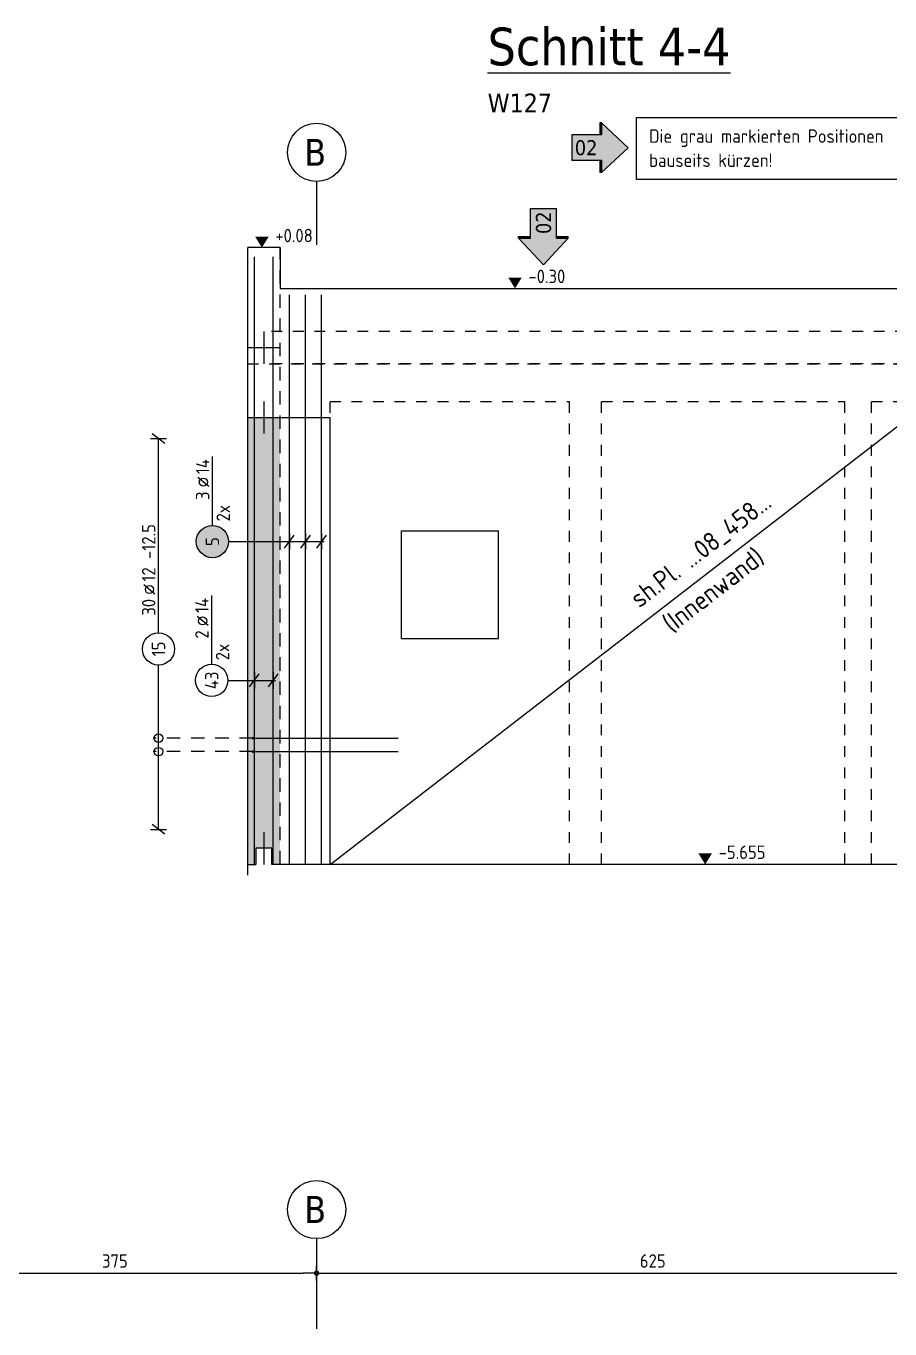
# Model space of a CAD drawing. Extents: x -0.5 to 94.3, y -7.1 to 49.1.
# Drawn here: x 16.9 to 24.93, y 14.99 to 27.1 of the extents above; entities that cross this region are included whole.
import ezdxf
from ezdxf.enums import TextEntityAlignment as Align

# ---------------------------------------------------------------- set-up
doc = ezdxf.new("R2010")
doc.units = 0
doc.header["$LTSCALE"] = 0.5
for name, pattern in [('AUSGEZOGEN', [1000.01, 1000, 0.01]), ('HIDDEN4', [0.12, 0.02, -0.1]), ('PUNKT', [0.175, 0.05, -0.125]), ('VERDECKT', [0.375, 0.25, -0.125])]:
    doc.linetypes.add(name, pattern=pattern)
for name, color, linetype in [('ACHSEN', 150, 'Continuous'), ('AFB', 7, 'Continuous'), ('AFU', 7, 'Continuous'), ('BETON', 7, 'Continuous'), ('DRUEBER', 7, 'Continuous'), ('Fugenband', 7, 'Continuous'), ('grau_hell', 7, 'Continuous'), ('grau_mittel', 7, 'Continuous'), ('HILFE', 7, 'Continuous'), ('index', 7, 'Continuous'), ('koten', 7, 'Continuous'), ('MASSE', 7, 'Continuous'), ('OBJEKT', 7, 'Continuous'), ('RND', 7, 'Continuous'), ('SFP_Achsen', 7, 'Continuous'), ('TEXT', 7, 'Continuous'), ('VERDECKT', 7, 'Continuous')]:
    doc.layers.add(name, color=color, linetype=linetype)
doc.styles.add('helv', font='tahoma.ttf')
doc.styles.add('txt', font='isocp.shx')
doc.linetypes.add('AFU_50L', pattern='A,0.75,["/",Standard,S=0.2,R=0,X=-0.01,Y=-0.1],0.07,["/",Standard,S=0.2,R=0,X=-0.01,Y=-0.1],0.75', length=1.57)
doc.linetypes.add('AFU_50M', pattern='A,0.45,["/",Standard,S=0.2,R=0,X=-0.01,Y=-0.1],0.07,["/",Standard,S=0.2,R=0,X=-0.01,Y=-0.1],0.45', length=0.97)
doc.dimstyles.new('DOT_I', dxfattribs={"dimscale": 0.5, "dimtxt": 0.25, "dimasz": 0.25, "dimexe": 0.1, "dimexo": 0.3, "dimgap": 0.1, "dimtad": 1, "dimdec": 3, "dimzin": 3, "dimtxsty": 'txt', "dimblk": 'DOT', "dimblk1": 'DOT', "dimblk2": 'DOT', "dimsah": 1, "dimcen": 0.1, "dimse1": 1, "dimse2": 1, "dimazin": 0, "dimtfac": 1, "dimtdec": 4, "dimtix": 1, "dimtmove": 2, "dimatfit": 3, "dimfxl": 0, "dimtvp": 1, "dimtolj": 1, "dimtzin": 0, "dimarcsym": 0})

# ---------------------------------------------------------------- blocks, each defined once
blk = doc.blocks.new('OKRD_O')
at = {"color": 0, "linetype": 'ByBlock'}
blk.add_solid([(-0.125, 0.202), (0.125, 0.202), (0, 0)], dxfattribs=at)
at = {"color": 0, "linetype": 'ByBlock', "style": 'txt'}
blk.add_attdef('OKRD', (0.25, 0.1), '', height=0.25, dxfattribs=at)
blk = doc.blocks.new('DOT')
at = {"layer": 'MASSE', "color": 7, "linetype": 'Continuous'}
for p, q in [((0, 0), (-1, 0)), ((0, 0.54), (0, -0.54))]:
    blk.add_line(p, q, dxfattribs=at)
at = {"layer": 'MASSE', "color": 7, "linetype": 'Continuous', "const_width": 0.2}
blk.add_lwpolyline([(-0.1, 0, 1), (0.1, 0, 1)], format="xyb", close=True, dxfattribs=at)
blk = doc.blocks.new('*D12')
at = {"layer": 'DEFPOINTS', "color": 0, "linetype": 'AUSGEZOGEN', "transparency": 16777216}
for p in [(15.846, 15.504), (19.596, 15.504), (19.596, 15.504)]:
    blk.add_point(p, dxfattribs=at)
at = {"layer": 'MASSE', "color": 0, "linetype": 'AUSGEZOGEN', "lineweight": -2, "transparency": 16777216}
blk.add_line((15.971, 15.504), (19.471, 15.504), dxfattribs=at)
at = {"layer": 'MASSE', "color": 0, "linetype": 'AUSGEZOGEN', "lineweight": -2, "transparency": 16777216, "xscale": 0.125, "yscale": 0.125, "zscale": 0.125, "rotation": 180}
blk.add_blockref('DOT', (15.846, 15.504), dxfattribs=at)
at = {"layer": 'MASSE', "color": 0, "linetype": 'AUSGEZOGEN', "lineweight": -2, "transparency": 16777216, "xscale": 0.125, "yscale": 0.125, "zscale": 0.125}
blk.add_blockref('DOT', (19.596, 15.504), dxfattribs=at)
at = {"layer": 'MASSE', "color": 0, "linetype": 'AUSGEZOGEN', "transparency": 16777216, "insert": (17.721, 15.617), "char_height": 0.125, "attachment_point": 5, "style": 'txt'}
blk.add_mtext('\\A1;375', dxfattribs=at)
blk = doc.blocks.new('*D13')
at = {"layer": 'DEFPOINTS', "color": 0, "linetype": 'AUSGEZOGEN', "transparency": 16777216}
for p in [(19.596, 15.504), (25.846, 15.504), (25.846, 15.504)]:
    blk.add_point(p, dxfattribs=at)
at = {"layer": 'MASSE', "color": 0, "linetype": 'AUSGEZOGEN', "lineweight": -2, "transparency": 16777216}
blk.add_line((19.721, 15.504), (25.721, 15.504), dxfattribs=at)
at = {"layer": 'MASSE', "color": 0, "linetype": 'AUSGEZOGEN', "lineweight": -2, "transparency": 16777216, "xscale": 0.125, "yscale": 0.125, "zscale": 0.125, "rotation": 180}
blk.add_blockref('DOT', (19.596, 15.504), dxfattribs=at)
at = {"layer": 'MASSE', "color": 0, "linetype": 'AUSGEZOGEN', "lineweight": -2, "transparency": 16777216, "xscale": 0.125, "yscale": 0.125, "zscale": 0.125}
blk.add_blockref('DOT', (25.846, 15.504), dxfattribs=at)
at = {"layer": 'MASSE', "color": 0, "linetype": 'AUSGEZOGEN', "transparency": 16777216, "insert": (22.721, 15.617), "char_height": 0.125, "attachment_point": 5, "style": 'txt'}
blk.add_mtext('\\A1;625', dxfattribs=at)
blk = doc.blocks.new('lei_gre')
at = {"layer": 'RND', "color": 7, "linetype": 'Continuous'}
for p, q in [((-0.09, -0.12), (0.09, 0.12)), ((0, 0.15), (0, -0.15))]:
    blk.add_line(p, q, dxfattribs=at)
blk = doc.blocks.new('RND_LEI')
at = {"layer": 'RND', "color": 7, "linetype": 'Continuous'}
blk.add_line((1.022, 0.066), (1.19, 0.27), dxfattribs=at)
for centre, radius in [((0, 0), 0.3), ((1.106, 0.168), 0.075)]:
    blk.add_circle(centre, radius, dxfattribs=at)
at = {"layer": 'RND', "color": 7, "linetype": 'Continuous', "style": 'txt'}
blk.add_attdef('ANZ', text='', height=0.25, dxfattribs=at).set_placement((0.931, 0.057), align=Align.RIGHT)
for tag, p in [('DUM', (1.253, 0.057)), ('ABSTD', (1.674, 0.057)), ('POSTXT', (0.374, -0.327))]:
    blk.add_attdef(tag, p, '', height=0.25, dxfattribs=at)
blk.add_attdef('POSL', text='', height=0.25, dxfattribs=at).set_placement((0, 0), align=Align.MIDDLE)
blk = doc.blocks.new('hin_ind5')
at = {"layer": 'grau_hell', "linetype": 'AUSGEZOGEN'}
h = blk.add_hatch(color=9, dxfattribs=at)
h.dxf.hatch_style = 2
h.paths.add_polyline_path([(0, 0), (0.619, -0.577), (0.619, -0.3), (1.306, -0.3), (1.306, 0.3), (0.619, 0.3), (0.619, 0.577)])
h.paths.add_polyline_path([(0.34, -0.274), (1.311, -0.274), (1.311, 0.274), (0.34, 0.274)], flags=9)
at = {"layer": 'OBJEKT', "linetype": 'AUSGEZOGEN'}
for points in [[(0.619, 0.3), (0.66, 0.3), (0.66, 0.577), (0.619, 0.577)], [(0.619, -0.577), (0.66, -0.577), (0.66, -0.3), (0.619, -0.3)]]:
    blk.add_hatch(color=1, dxfattribs=at).paths.add_polyline_path(points)
at = {"layer": 'OBJEKT', "color": 1, "linetype": 'AUSGEZOGEN'}
for p, q in [((0, 0), (0.619, 0.577)), ((0.619, 0.577), (0.619, 0.3)), ((0.619, 0.577), (0.66, 0.577)), ((0.66, 0.577), (0.66, 0.3)), ((0, 0), (0.619, -0.577)), ((0.619, 0.3), (1.306, 0.3)), ((1.306, 0.3), (1.306, -0.3)), ((0.619, -0.3), (0.619, -0.577)), ((0.619, -0.3), (1.306, -0.3)), ((0.66, -0.3), (0.66, -0.577))]:
    blk.add_line(p, q, dxfattribs=at)
at = {"layer": 'OBJEKT', "color": 7, "linetype": 'AUSGEZOGEN'}
blk.add_line((0.619, -0.577), (0.66, -0.577), dxfattribs=at)
at = {"layer": 'index', "color": 1, "linetype": 'Continuous', "style": 'helv'}
blk.add_attdef('INDEX', text='', height=0.35, rotation=360, dxfattribs=at).set_placement((1.259, 0), align=Align.MIDDLE_RIGHT)

msp = doc.modelspace()

# ---------------------------------------------------------------- hatches: boundary and pattern name
at = {"layer": 'grau_hell'}
msp.add_hatch(color=9, dxfattribs=at).paths.add_polyline_path([(18.4774, 22.3071, 1), (18.7774, 22.3071, 1)])
at = {"layer": 'grau_mittel'}
msp.add_hatch(color=61, dxfattribs=at).paths.add_polyline_path([(19.2558, 23.4606), (18.9558, 23.4606), (18.9558, 19.3056), (19.0308, 19.3056), (19.0308, 19.4556), (19.1808, 19.4556), (19.1808, 19.3056), (19.2558, 19.3056)])

# ---------------------------------------------------------------- linework, layer by layer
at = {"layer": 'ACHSEN', "color": 140, "linetype": 'AUSGEZOGEN'}
for p, q in [((19.5958, 25.6556), (19.5958, 25.0662)), ((19.5958, 15.825), (19.5958, 14.9851))]:
    msp.add_line(p, q, dxfattribs=at)
at = {"layer": 'AFB', "color": 1, "linetype": 'AUSGEZOGEN'}
for p, q in [((19.1058, 24.2606), (19.1058, 23.9606)), ((19.1058, 23.6106), (19.1058, 23.3106))]:
    msp.add_line(p, q, dxfattribs=at)
at = {"layer": 'AFU', "color": 8, "linetype": 'AFU_50M'}
msp.add_line((18.9558, 24.1106), (19.2558, 24.1106), dxfattribs=at)
at = {"layer": 'AFU', "color": 8, "linetype": 'AFU_50L'}
for p, q in [((18.9558, 23.4606), (19.7208, 23.4606)), ((19.7208, 19.3056), (19.7208, 23.4606)), ((26.7258, 19.3056), (19.7208, 19.3056))]:
    msp.add_line(p, q, dxfattribs=at)
at = {"layer": 'AFU', "color": 1, "linetype": 'AUSGEZOGEN'}
msp.add_line((19.1058, 19.6056), (19.1058, 19.3056), dxfattribs=at)
at = {"layer": 'AFU', "color": 8, "linetype": 'AUSGEZOGEN'}
for p, q in [((19.1808, 19.4556), (19.0308, 19.4556)), ((19.0308, 19.4556), (19.0308, 19.3056)), ((19.1808, 19.3056), (19.1808, 19.4556)), ((18.9558, 19.3056), (19.0308, 19.3056)), ((19.7208, 19.3056), (19.1808, 19.3056))]:
    msp.add_line(p, q, dxfattribs=at)
at = {"layer": 'BETON', "color": 6, "linetype": 'AUSGEZOGEN'}
for p, q in [((18.9558, 19.2056), (18.9558, 25.0406)), ((19.2558, 25.0406), (18.9558, 25.0406)), ((19.2558, 25.0406), (19.2558, 24.6606)), ((19.2558, 24.6606), (27.0258, 24.6606))]:
    msp.add_line(p, q, dxfattribs=at)
at = {"layer": 'BETON', "color": 1, "linetype": 'AUSGEZOGEN'}
for p, q in [((20.3858, 21.4056), (20.3858, 22.4056)), ((20.3858, 22.4056), (21.2858, 22.4056)), ((21.2858, 21.4056), (21.2858, 22.4056)), ((20.3858, 21.4056), (21.2858, 21.4056))]:
    msp.add_line(p, q, dxfattribs=at)
at = {"layer": 'DRUEBER', "color": 7, "linetype": 'PUNKT'}
for p, q in [((18.9558, 23.9606), (27.0258, 23.9606)), ((19.7208, 19.3056), (19.7208, 23.6106)), ((19.7208, 23.6106), (21.9458, 23.6106)), ((21.9458, 19.3056), (21.9458, 23.6106)), ((22.2458, 19.3056), (22.2458, 23.6106)), ((22.2458, 23.6106), (24.5058, 23.6106)), ((24.5058, 19.3056), (24.5058, 23.6106)), ((24.7558, 19.3056), (24.7558, 23.6106)), ((24.7558, 23.6106), (29.1458, 23.6106))]:
    msp.add_line(p, q, dxfattribs=at)
at = {"layer": 'Fugenband', "color": 102, "linetype": 'HIDDEN4'}
for p, q in [((26.8758, 24.2606), (19.1058, 24.2606)), ((26.8758, 23.9606), (19.1058, 23.9606))]:
    msp.add_line(p, q, dxfattribs=at)
at = {"layer": 'HILFE', "color": 102, "linetype": 'AUSGEZOGEN'}
msp.add_line((19.7208, 19.3056), (25.6125, 23.8558), dxfattribs=at)
at = {"layer": 'RND', "color": 7, "linetype": 'AUSGEZOGEN'}
for p, q in [((18.1261, 21.4585), (18.1261, 23.2652)), ((18.6274, 22.4571), (18.6274, 23.0971)), ((18.6206, 21.1662), (18.6206, 21.8062)), ((18.1261, 19.6311), (18.1261, 21.1585))]:
    msp.add_line(p, q, dxfattribs=at)
at = {"layer": 'RND', "color": 102, "linetype": 'AUSGEZOGEN'}
for p, q in [((18.7774, 22.3071), (19.665, 22.3071)), ((18.7706, 21.0162), (19.2128, 21.0162))]:
    msp.add_line(p, q, dxfattribs=at)
at = {"layer": 'RND', "color": 102, "linetype": 'VERDECKT'}
for p, q in [((19.0036, 20.4786), (18.0761, 20.4786)), ((19.0036, 20.3536), (18.0761, 20.3536))]:
    msp.add_line(p, q, dxfattribs=at)
at = {"layer": 'RND', "color": 1, "linetype": 'AUSGEZOGEN'}
msp.add_lwpolyline([(22.5714, 26.2494), (25.1025, 26.2494), (25.1025, 25.6732), (22.5714, 25.6732)], close=True, dxfattribs=at)
for points in [[(19.0186, 19.3056), (19.0186, 24.9556)], [(19.193, 19.3056), (19.193, 24.9556)], [(19.343, 19.3056), (19.343, 24.6006)], [(19.493, 19.3056), (19.493, 24.6006)], [(19.643, 19.3056), (19.643, 24.6006)], [(19.0036, 20.4786), (20.3536, 20.4786)], [(19.0036, 20.3536), (20.3536, 20.3536)]]:
    msp.add_lwpolyline(points, dxfattribs=at)
at = {"layer": 'RND', "color": 7, "linetype": 'AUSGEZOGEN', "const_width": 0.0125}
for points in [[(18.9974, 20.4786, 1), (19.0099, 20.4786, 1)], [(18.9974, 20.3536, 1), (19.0099, 20.3536, 1)]]:
    msp.add_lwpolyline(points, format="xyb", close=True, dxfattribs=at)
at = {"layer": 'RND', "color": 7, "linetype": 'AUSGEZOGEN'}
for centre in [(18.1261, 20.4786), (18.1261, 20.3536)]:
    msp.add_circle(centre, 0.04, dxfattribs=at)
at = {"layer": 'SFP_Achsen', "color": 7, "linetype": 'AUSGEZOGEN'}
for centre in [(19.5958, 25.9261), (19.5958, 16.0954)]:
    msp.add_circle(centre, 0.2705, dxfattribs=at)
at = {"layer": 'VERDECKT', "color": 7, "linetype": 'VERDECKT'}
msp.add_line((19.2558, 19.3056), (19.2558, 25.0406), dxfattribs=at)

# ---------------------------------------------------------------- block references
at = {"layer": 'index', "color": 7, "linetype": 'AUSGEZOGEN'}
ref = msp.add_blockref('hin_ind5', (22.4923, 25.9699), dxfattribs=dict(at, xscale=-0.4, yscale=0.4, zscale=0.4))
ref.add_attrib('INDEX', '02', dxfattribs={"color": 1, "linetype": 'Continuous', "height": 0.14, "rotation": 360, "style": 'helv'}).set_placement((22.2066, 25.9699), align=Align.MIDDLE_RIGHT)
ref = msp.add_blockref('hin_ind5', (21.7049, 24.8805), dxfattribs=dict(at, xscale=0.4, yscale=0.4, zscale=0.4, rotation=90.00000000000001))
ref.add_attrib('INDEX', '02', dxfattribs={"color": 1, "linetype": 'Continuous', "height": 0.14, "rotation": 90, "style": 'helv'}).set_placement((21.7049, 25.3772), align=Align.MIDDLE_RIGHT)
at = {"layer": 'koten', "color": 7, "linetype": 'PUNKT', "xscale": 0.5, "yscale": 0.5, "zscale": 0.5}
msp.add_blockref('OKRD_O', (19.0876, 25.0406), dxfattribs=at).add_auto_attribs({'OKRD': '+0.08'})
at = {"layer": 'koten', "color": 7, "linetype": 'AUSGEZOGEN', "xscale": 0.5, "yscale": 0.5, "zscale": 0.5}
for p, values in [((21.4405, 24.6606), {'OKRD': '-0.30'}), ((23.2085, 19.3056), {'OKRD': '-5.655'})]:
    msp.add_blockref('OKRD_O', p, dxfattribs=at).add_auto_attribs(values)
at = {"layer": 'RND', "color": 7, "linetype": 'AUSGEZOGEN', "xscale": 0.5, "yscale": 0.5, "zscale": 0.5, "rotation": 90}
for p in [(18.1261, 23.2652), (18.1261, 19.6311)]:
    msp.add_blockref('lei_gre', p, dxfattribs=at)
for p, values in [((18.6274, 22.3071), {'POSL': '5', 'DUM': '14', 'ANZ': '3', 'POSTXT': '2x'}), ((18.1261, 21.3085), {'POSL': '15', 'DUM': '12', 'ANZ': '30', 'ABSTD': '-12.5'}), ((18.6206, 21.0162), {'POSL': '43', 'DUM': '14', 'ANZ': '2', 'POSTXT': '2x'})]:
    msp.add_blockref('RND_LEI', p, dxfattribs=at).add_auto_attribs(values)
at = {"layer": 'RND', "color": 7, "linetype": 'AUSGEZOGEN', "xscale": 0.5, "yscale": 0.5, "zscale": 0.5}
for p in [(19.343, 22.3071), (19.493, 22.3071), (19.643, 22.3071), (19.0186, 21.0162), (19.193, 21.0162)]:
    msp.add_blockref('lei_gre', p, dxfattribs=at)

# ---------------------------------------------------------------- texts
at = {"layer": 'SFP_Achsen', "color": 6, "linetype": 'AUSGEZOGEN', "style": 'helv'}
for p in [(19.4817, 25.8017), (19.4817, 15.9711)]:
    msp.add_text('B', height=0.25, dxfattribs=at).set_placement(p)
at = {"layer": 'TEXT', "color": 5, "linetype": 'AUSGEZOGEN', "style": 'helv'}
msp.add_text('%%USchnitt 4-4', height=0.35, dxfattribs=at).set_placement((21.1862, 26.7361))
at = {"layer": 'TEXT', "color": 1, "linetype": 'AUSGEZOGEN', "style": 'helv'}
msp.add_text('W127', height=0.175, dxfattribs=at).set_placement((21.1862, 26.2986))
at = {"layer": 'TEXT', "color": 7, "style": 'txt'}
for s, p in [('Die grau markierten Positionen ', (22.6873, 26.0151)), ('bauseits kürzen!', (22.6873, 25.7906))]:
    msp.add_text(s, height=0.125, dxfattribs=at).set_placement(p)
at = {"layer": 'TEXT', "color": 1, "linetype": 'AUSGEZOGEN', "style": 'txt'}
for s, p in [('sh.Pl. ...08_458...', (22.5969, 21.6815)), ('(Innenwand)', (22.9004, 21.4504))]:
    msp.add_text(s, height=0.175, rotation=37.6791, dxfattribs=at).set_placement(p)

# ---------------------------------------------------------------- dimensions: what is measured, and where the dimension line sits
at = {"layer": 'MASSE', "color": 7, "linetype": 'AUSGEZOGEN'}
for base, p1, p2, picture, middle in [((19.5958, 15.5045), (15.8458, 15.5045), (19.5958, 15.5045), '*D12', (17.7208, 15.617)), ((25.8458, 15.5045), (19.5958, 15.5045), (25.8458, 15.5045), '*D13', (22.7208, 15.617))]:
    dim = msp.add_linear_dim(base=base, p1=p1, p2=p2, dimstyle='DOT_I', override={"dimdec": 0, "dimlfac": 100}, dxfattribs=at)
    dim.commit()
    dim.dimension.update_dxf_attribs({"geometry": picture, "text_midpoint": middle})

doc.saveas('drawing.dxf')
